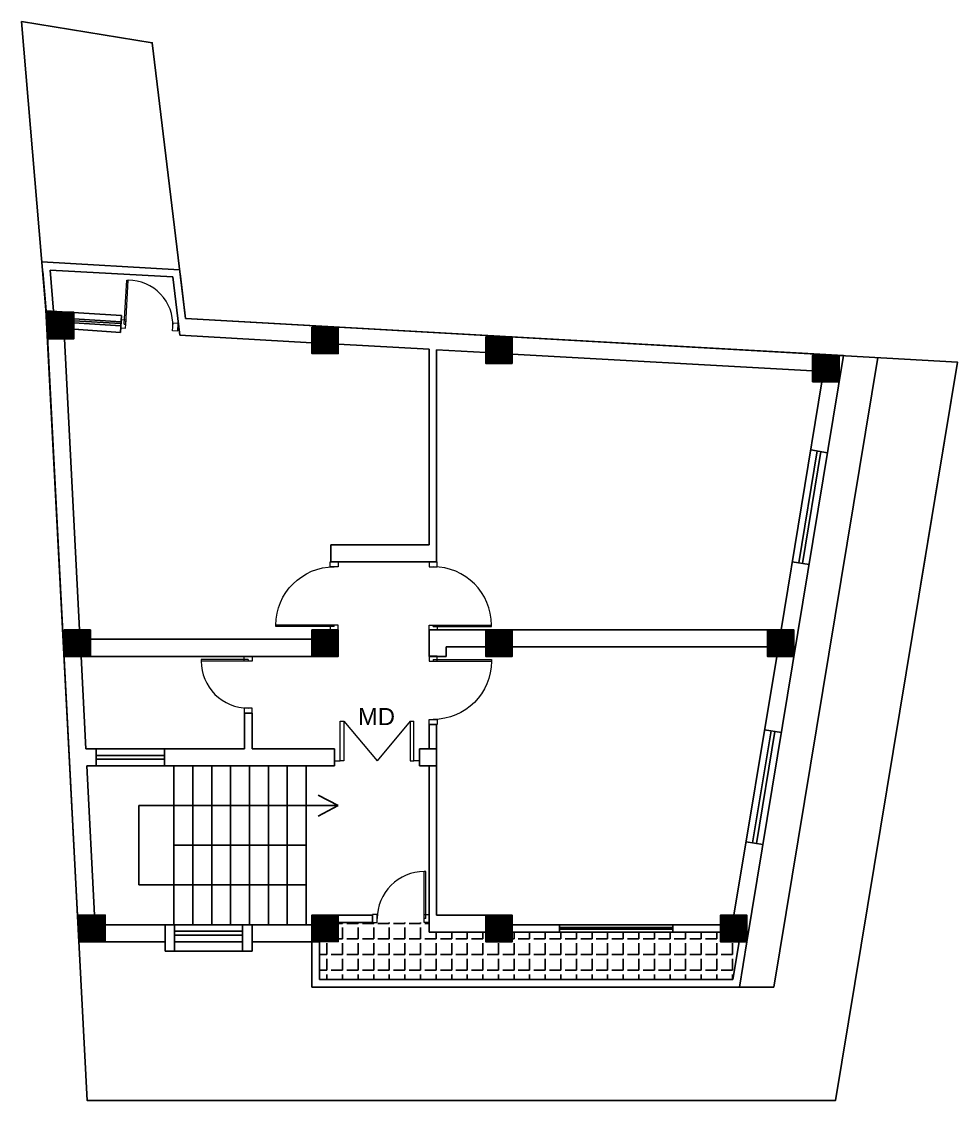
# Model space of a CAD drawing. Header units: inches. Extents: x -14619 to 1971361, y -855114 to -978.
# Drawn here: x 15704 to 16199, y -8348 to -7777 of the extents above; entities that cross this region are included whole.
import ezdxf
from ezdxf.enums import TextEntityAlignment as Align

# ---------------------------------------------------------------- set-up
doc = ezdxf.new("R2010")
doc.units = ezdxf.units.IN
doc.header["$LTSCALE"] = 0.5
doc.header["$MEASUREMENT"] = 0
for name, color, linetype, lineweight in [('ELEVATION', 85, 'Continuous', 9), ('Toilet', 7, 'Continuous', 25), ('window', 6, 'Continuous', 13)]:
    doc.layers.add(name, color=color, linetype=linetype, lineweight=lineweight)
doc.styles.get("Standard").update_dxf_attribs({"font": 'arial.ttf'})
pattern_1 = [(135, (-2722.03012, -37910.45571), (-0.08838834765, -0.08838834765), [])]
pattern_2 = [(90, (-2722.03, -39835.6876), (-8.25, 3e-15), [6, -2.25]), (180, (-2722.03, -39835.6876), (-3e-15, -8.25), [6, -2.25])]

# ---------------------------------------------------------------- blocks, each defined once
blk = doc.blocks.new('door')
at = {"layer": 'window', "ltscale": 0.002}
for p, q in [((-100562.66, -53980.34), (-100562.65, -53949.5)), ((-100561.8, -53949.5), (-100562.65, -53949.5)), ((-100561.81, -53980.35), (-100561.8, -53949.5)), ((-100561.81, -53980.35), (-100562.66, -53980.35))]:
    blk.add_line(p, q, dxfattribs=at)
for points in [[(-100596.09, -53982.49), (-100593.52, -53982.49), (-100593.52, -53978.2), (-100596.09, -53978.2)], [(-100560.09, -53982.49), (-100562.66, -53982.49), (-100562.66, -53978.2), (-100560.09, -53978.2)]]:
    blk.add_lwpolyline(points, close=True, dxfattribs=at)
blk.add_arc((-100562.66, -53980.36), 30.86, 89.9793, 179.9793, dxfattribs=at)

msp = doc.modelspace()

# ---------------------------------------------------------------- hatches: boundary and pattern name
h = msp.add_hatch()
h.set_pattern_fill('ANSI31', color=256, angle=450)
h.set_pattern_definition(pattern_1)
h.paths.add_polyline_path([(15857.25, -8250.3), (15857.25, -8264.3), (15871.25, -8264.3), (15871.25, -8250.3)])
h.paths.add_polyline_path([(15733.96, -8250.3), (15733.96, -8264.3), (15747.96, -8264.3), (15747.96, -8250.3)])
h.paths.add_polyline_path([(15726.12, -8099.37), (15726.12, -8113.37), (15740.12, -8113.37), (15740.12, -8099.37)])
h.paths.add_polyline_path([(15717.38, -7931.3), (15717.38, -7945.3), (15731.38, -7945.3), (15731.38, -7931.3), (15731.34, -7931.3)])
h.paths.add_polyline_path([(15857.25, -7939.19), (15857.25, -7953.19), (15871.25, -7953.19), (15871.25, -7939.19)])
h.paths.add_polyline_path([(15949.21, -7944.37), (15949.21, -7958.37), (15963.21, -7958.37), (15963.21, -7944.37)])
h.paths.add_polyline_path([(15857.25, -8099.37), (15857.25, -8113.37), (15871.25, -8113.37), (15871.25, -8099.37)])
h.paths.add_polyline_path([(15949.25, -8099.37), (15949.25, -8113.37), (15963.25, -8113.37), (15963.25, -8099.37)])
h.paths.add_polyline_path([(15949.25, -8250.37), (15949.25, -8264.37), (15963.25, -8264.37), (15963.25, -8250.37)])
h.paths.add_polyline_path([(16073.38, -8250.37), (16073.38, -8264.37), (16087.38, -8264.37), (16087.38, -8250.37)])
h.paths.add_polyline_path([(16098.29, -8099.37), (16098.29, -8113.37), (16112.29, -8113.37), (16112.29, -8099.37)])
h = msp.add_hatch()
h.set_pattern_fill('ANSI31', color=256, angle=450)
h.set_pattern_definition(pattern_1)
h.paths.add_polyline_path([(15857.25, -8250.3), (15857.25, -8264.3), (15871.25, -8264.3), (15871.25, -8250.3)])
h.paths.add_polyline_path([(15733.96, -8250.3), (15733.96, -8264.3), (15747.96, -8264.3), (15747.96, -8250.3)])
h.paths.add_polyline_path([(15726.12, -8099.37), (15726.12, -8113.37), (15740.12, -8113.37), (15740.12, -8099.37)])
h.paths.add_polyline_path([(15717.38, -7931.3), (15717.38, -7945.3), (15731.38, -7945.3), (15731.38, -7931.3), (15731.34, -7931.3)])
h.paths.add_polyline_path([(15857.25, -7939.19), (15857.25, -7953.19), (15871.25, -7953.19), (15871.25, -7939.19)])
h.paths.add_polyline_path([(15949.21, -7944.37), (15949.21, -7958.37), (15963.21, -7958.37), (15963.21, -7944.37)])
h.paths.add_polyline_path([(15857.25, -8099.37), (15857.25, -8113.37), (15871.25, -8113.37), (15871.25, -8099.37)])
h.paths.add_polyline_path([(15949.25, -8099.37), (15949.25, -8113.37), (15963.25, -8113.37), (15963.25, -8099.37)])
h.paths.add_polyline_path([(15949.25, -8250.37), (15949.25, -8264.37), (15963.25, -8264.37), (15963.25, -8250.37)])
h.paths.add_polyline_path([(16073.38, -8250.37), (16073.38, -8264.37), (16087.38, -8264.37), (16087.38, -8250.37)])
h.paths.add_polyline_path([(16098.29, -8099.37), (16098.29, -8113.37), (16112.29, -8113.37), (16112.29, -8099.37)])
h = msp.add_hatch()
h.set_pattern_fill('ANSI31', color=256, angle=450)
h.set_pattern_definition(pattern_1)
h.paths.add_polyline_path([(16122.19, -7968.12), (16136.19, -7968.12), (16136.19, -7954.12), (16122.19, -7954.12)])
h = msp.add_hatch()
h.set_pattern_fill('ANSI31', color=256, angle=450)
h.set_pattern_definition(pattern_1)
h.paths.add_polyline_path([(16122.19, -7968.12), (16136.19, -7968.12), (16136.19, -7954.12), (16122.19, -7954.12)])
at = {"layer": 'Toilet'}
h = msp.add_hatch(dxfattribs=at)
h.set_pattern_fill('ANGLE', color=256, scale=30, angle=450, style=0)
h.set_pattern_definition(pattern_2)
h.paths.add_polyline_path([(15861.25, -8284.37), (16080.03, -8284.37), (16083.33, -8264.37), (16073.38, -8264.37), (16073.38, -8259.37), (15963.25, -8259.37), (15963.25, -8264.37), (15949.25, -8264.37), (15949.25, -8259.37), (15919.25, -8259.37), (15919.25, -8254.3), (15889.25, -8254.3), (15889.25, -8254.3), (15871.25, -8254.3), (15871.25, -8264.3), (15861.25, -8264.3)])
h = msp.add_hatch(dxfattribs=at)
h.set_pattern_fill('ANGLE', color=256, scale=30, angle=450, style=0)
h.set_pattern_definition(pattern_2)
h.paths.add_polyline_path([(15861.25, -8284.37), (16080.03, -8284.37), (16083.33, -8264.37), (16073.38, -8264.37), (16073.38, -8259.37), (15963.25, -8259.37), (15963.25, -8264.37), (15949.25, -8264.37), (15949.25, -8259.37), (15919.25, -8259.37), (15919.25, -8254.3), (15889.25, -8254.3), (15889.25, -8254.3), (15871.25, -8254.3), (15871.25, -8264.3), (15861.25, -8264.3)])

# ---------------------------------------------------------------- linework, layer by layer
for p, q in [((15714.45, -7904.69), (15787.31, -7908.8)), ((15714.45, -7904.69), (15787.31, -7908.8)), ((15714.87, -7909.77), (15716.61, -7930.47)), ((15714.87, -7909.77), (15716.61, -7930.47)), ((15718.82, -7908.94), (15720.64, -7930.72)), ((15718.82, -7908.94), (15783.74, -7912.6)), ((15718.82, -7908.94), (15720.64, -7930.72)), ((15718.82, -7908.94), (15783.74, -7912.6)), ((15787.54, -7910.75), (15790.43, -7934.63)), ((15787.54, -7910.75), (15790.43, -7934.63)), ((15783.74, -7912.6), (15787.47, -7943.48)), ((15783.74, -7912.6), (15787.47, -7943.48)), ((15786.36, -7936.99), (15786.69, -7937)), ((15786.36, -7936.99), (15786.69, -7937)), ((15919.25, -8108.37), (15919.25, -8113.37)), ((15919.25, -8108.37), (15919.25, -8113.37)), ((15928.25, -8108.37), (15928.25, -8113.37)), ((15928.25, -8108.37), (15928.25, -8113.37)), ((15928.25, -8113.37), (15919.25, -8113.37)), ((15928.25, -8113.37), (15919.25, -8113.37)), ((15923.25, -8149.37), (15919.25, -8149.37)), ((15923.25, -8149.37), (15919.25, -8149.37)), ((15914.25, -8162.37), (15923.25, -8162.37)), ((15914.25, -8162.37), (15923.25, -8162.37)), ((15914.25, -8171.37), (15923.25, -8171.37)), ((15914.25, -8171.37), (15923.25, -8171.37)), ((15871.13, -8192.37), (15860.57, -8186.85)), ((15871.13, -8192.37), (15860.57, -8186.85)), ((15765.77, -8234.37), (15765.77, -8192.37)), ((15765.77, -8192.37), (15871.13, -8192.37)), ((15765.77, -8234.37), (15765.77, -8192.37)), ((15765.77, -8192.37), (15871.13, -8192.37)), ((15871.13, -8192.37), (15860.57, -8197.88)), ((15871.13, -8192.37), (15860.57, -8197.88)), ((15854.25, -8234.37), (15765.77, -8234.37)), ((15854.25, -8234.37), (15765.77, -8234.37)), ((15871.25, -8250.3), (15889.25, -8250.3)), ((15871.25, -8250.3), (15889.25, -8250.3)), ((15871.25, -8254.3), (15889.25, -8254.3)), ((15871.25, -8254.3), (15889.25, -8254.3)), ((15857.25, -8264.3), (15857.25, -8288.37)), ((15857.25, -8264.3), (15857.25, -8288.37)), ((15861.25, -8264.3), (15861.25, -8284.37)), ((15861.25, -8264.3), (15861.25, -8284.37)), ((16087.38, -8264.37), (16083.42, -8288.37)), ((16087.38, -8264.37), (16083.42, -8288.37)), ((15825.61, -8269.37), (15779.61, -8269.37)), ((15825.61, -8269.37), (15779.61, -8269.37)), ((15857.25, -8288.37), (16101.66, -8288.37)), ((15857.25, -8288.37), (16101.66, -8288.37)), ((15861.25, -8284.37), (16080.03, -8284.37)), ((15861.25, -8284.37), (16080.03, -8284.37))]:
    msp.add_line(p, q)
at = {"layer": 'ELEVATION', "color": 146, "ltscale": 0.25, "true_color": 0x105689}
for p, q in [((15872.25, -8168.65), (15872.25, -8147.65)), ((15872.25, -8147.65), (15874.25, -8147.65)), ((15872.25, -8168.65), (15872.25, -8147.65)), ((15872.25, -8147.65), (15874.25, -8147.65)), ((15874.25, -8147.65), (15874.25, -8168.65)), ((15874.25, -8147.65), (15891.75, -8168.65)), ((15874.25, -8147.65), (15874.25, -8168.65)), ((15874.25, -8147.65), (15891.75, -8168.65)), ((15909.25, -8147.65), (15891.75, -8168.65)), ((15909.25, -8147.65), (15891.75, -8168.65)), ((15909.25, -8147.65), (15909.25, -8168.65)), ((15909.25, -8147.65), (15911.25, -8147.65)), ((15909.25, -8147.65), (15909.25, -8168.65)), ((15909.25, -8147.65), (15911.25, -8147.65)), ((15911.25, -8168.65), (15911.25, -8147.65)), ((15911.25, -8168.65), (15911.25, -8147.65)), ((15869.25, -8168.65), (15872.25, -8168.65)), ((15869.25, -8168.65), (15872.25, -8168.65)), ((15874.25, -8168.65), (15872.25, -8168.65)), ((15874.25, -8168.65), (15872.25, -8168.65)), ((15909.25, -8168.65), (15911.25, -8168.65)), ((15909.25, -8168.65), (15911.25, -8168.65)), ((15914.25, -8168.65), (15911.25, -8168.65)), ((15914.25, -8168.65), (15911.25, -8168.65))]:
    msp.add_line(p, q, dxfattribs=at)
at = {"layer": 'Toilet'}
for p, q in [((15756.54, -7932.94), (15716.61, -7930.47)), ((15733.97, -8264.37), (15716.61, -7930.47)), ((15756.54, -7932.94), (15716.61, -7930.47)), ((15733.97, -8264.37), (15716.61, -7930.47)), ((15756.35, -7936.44), (15731.38, -7934.81)), ((15756.35, -7936.44), (15731.38, -7934.81)), ((15756.54, -7932.94), (15756.04, -7941.93)), ((15756.54, -7932.94), (15756.04, -7941.93)), ((16138.53, -7954.25), (15790.43, -7934.63)), ((16138.53, -7954.25), (15790.43, -7934.63)), ((15756.23, -7937.21), (15731.38, -7935.81)), ((15756.23, -7937.21), (15731.38, -7935.81)), ((15756.23, -7938.44), (15731.38, -7936.81)), ((15756.23, -7938.44), (15731.38, -7936.81)), ((15756.04, -7941.93), (15731.38, -7940.32)), ((15733.96, -7940.46), (15731.38, -7940.32)), ((15733.96, -7940.46), (15731.38, -7940.32)), ((15756.04, -7941.93), (15731.38, -7940.32)), ((15733.96, -7940.46), (15731.38, -7940.32)), ((15733.96, -7940.46), (15731.38, -7940.32)), ((15726.39, -7945.3), (15734.4, -8099.37)), ((15726.39, -7945.3), (15734.4, -8099.37)), ((15857.25, -7947.41), (15787.47, -7943.48)), ((15857.25, -7947.41), (15787.47, -7943.48)), ((15871.25, -7953.19), (15871.25, -7947.78)), ((15871.25, -7953.19), (15871.25, -7947.78)), ((15919.25, -7950.91), (15871.25, -7948.2)), ((15919.25, -7950.91), (15871.25, -7948.2)), ((15919.25, -8054.37), (15919.25, -7950.91)), ((15919.25, -8054.37), (15919.25, -7950.91)), ((15949.25, -7952.6), (15923.25, -7951.13)), ((15923.25, -8063.37), (15923.25, -7951.13)), ((15949.25, -7952.6), (15923.25, -7951.13)), ((15923.25, -8063.37), (15923.25, -7951.13)), ((15949.21, -7958.37), (15949.21, -7957.61)), ((15949.21, -7958.37), (15949.21, -7957.61)), ((16122.19, -7962.34), (15963.25, -7953.39)), ((16122.19, -7962.34), (15963.25, -7953.39)), ((16138.53, -7954.25), (16087.38, -8264.37)), ((16138.53, -7954.25), (16087.38, -8264.37)), ((16156.61, -7955.27), (16101.66, -8288.37)), ((16156.61, -7955.27), (16101.66, -8288.37)), ((16198.78, -7957.65), (16179.25, -8076.05)), ((16198.78, -7957.65), (16179.25, -8076.05)), ((16127.12, -7968.12), (16105.48, -8099.37)), ((16127.12, -7968.12), (16105.48, -8099.37)), ((16124.64, -8004.71), (16114.87, -8063.91)), ((16124.64, -8004.71), (16114.87, -8063.91)), ((16126.61, -8005.04), (16116.84, -8064.24)), ((16126.61, -8005.04), (16116.84, -8064.24)), ((16121.18, -8004.14), (16130.06, -8005.61)), ((16121.18, -8004.14), (16130.06, -8005.61)), ((15867.25, -8054.37), (15919.25, -8054.37)), ((15867.25, -8063.37), (15867.25, -8054.37)), ((15867.25, -8054.37), (15919.25, -8054.37)), ((15867.25, -8063.37), (15867.25, -8054.37)), ((15867.25, -8063.37), (15923.25, -8063.37)), ((15867.25, -8063.37), (15923.25, -8063.37)), ((16111.42, -8063.34), (16120.3, -8064.81)), ((16111.42, -8063.34), (16120.3, -8064.81)), ((15871.25, -8113.37), (15871.25, -8099.37)), ((15871.25, -8113.37), (15871.25, -8099.37)), ((15919.25, -8099.37), (16098.23, -8099.37)), ((15919.25, -8108.37), (15919.25, -8099.37)), ((15919.25, -8099.37), (16098.23, -8099.37)), ((15919.25, -8108.37), (15919.25, -8099.37)), ((15740.12, -8104.37), (15857.25, -8104.37)), ((15740.12, -8104.37), (15857.25, -8104.37)), ((15928.25, -8108.37), (15949.25, -8108.37)), ((15928.25, -8108.37), (15949.25, -8108.37)), ((15963.25, -8108.37), (16098.29, -8108.37)), ((15963.25, -8108.37), (16098.29, -8108.37)), ((15735.13, -8113.37), (15737.68, -8162.37)), ((15735.13, -8113.37), (15737.68, -8162.37)), ((15740.12, -8113.37), (15857.25, -8113.37)), ((15740.12, -8113.37), (15857.25, -8113.37)), ((16103.17, -8113.37), (16080.57, -8250.37)), ((16103.17, -8113.37), (16080.57, -8250.37)), ((15821.68, -8162.37), (15821.68, -8143.37)), ((15825.68, -8143.37), (15821.68, -8143.37)), ((15825.68, -8143.37), (15821.68, -8143.37)), ((15821.68, -8162.37), (15821.68, -8143.37)), ((15825.68, -8143.37), (15821.68, -8143.37)), ((15825.68, -8143.37), (15821.68, -8143.37)), ((15825.68, -8162.37), (15825.68, -8143.37)), ((15825.68, -8162.37), (15825.68, -8143.37)), ((15919.25, -8162.37), (15919.25, -8149.37)), ((15919.25, -8162.37), (15919.25, -8149.37)), ((15923.25, -8250.37), (15923.25, -8149.37)), ((15923.25, -8250.37), (15923.25, -8149.37)), ((16096.75, -8152.27), (16105.63, -8153.73)), ((16096.75, -8152.27), (16105.63, -8153.73)), ((16100.2, -8152.84), (16090.44, -8212.04)), ((16100.2, -8152.84), (16090.44, -8212.04)), ((16102.18, -8153.16), (16092.41, -8212.36)), ((16102.18, -8153.16), (16092.41, -8212.36)), ((15737.68, -8162.37), (15821.68, -8162.37)), ((15737.68, -8162.37), (15821.68, -8162.37)), ((15743.2, -8171.37), (15743.2, -8162.37)), ((15743.2, -8171.37), (15743.2, -8162.37)), ((15779.2, -8171.37), (15779.2, -8162.37)), ((15779.2, -8171.37), (15779.2, -8162.37)), ((15825.68, -8162.37), (15869.25, -8162.37)), ((15825.68, -8162.37), (15869.25, -8162.37)), ((15869.25, -8171.37), (15869.25, -8162.37)), ((15869.25, -8162.37), (15869.25, -8171.37)), ((15869.25, -8171.37), (15869.25, -8162.37)), ((15869.25, -8162.37), (15869.25, -8171.37)), ((15914.25, -8162.37), (15914.25, -8171.37)), ((15914.25, -8162.37), (15914.25, -8171.37)), ((15914.25, -8162.37), (15914.25, -8171.37)), ((15914.25, -8162.37), (15914.25, -8171.37)), ((15779.2, -8165.87), (15743.2, -8165.87)), ((15779.2, -8165.87), (15743.2, -8165.87)), ((15779.2, -8167.87), (15743.2, -8167.87)), ((15779.2, -8167.87), (15743.2, -8167.87)), ((15738.15, -8171.37), (15742.25, -8250.3)), ((15738.15, -8171.37), (15869.25, -8171.37)), ((15738.15, -8171.37), (15742.25, -8250.3)), ((15738.15, -8171.37), (15869.25, -8171.37)), ((15784.25, -8171.37), (15784.25, -8213.37)), ((15784.25, -8171.37), (15784.25, -8213.37)), ((15784.25, -8171.37), (15784.25, -8213.37)), ((15784.25, -8171.37), (15784.25, -8213.37)), ((15794.25, -8171.37), (15794.25, -8213.37)), ((15794.25, -8171.37), (15794.25, -8213.37)), ((15794.25, -8171.37), (15794.25, -8213.37)), ((15794.25, -8171.37), (15794.25, -8213.37)), ((15804.25, -8171.37), (15804.25, -8213.37)), ((15804.25, -8171.37), (15804.25, -8213.37)), ((15804.25, -8171.37), (15804.25, -8213.37)), ((15804.25, -8171.37), (15804.25, -8213.37)), ((15814.25, -8171.37), (15814.25, -8213.37)), ((15814.25, -8171.37), (15814.25, -8213.37)), ((15814.25, -8171.37), (15814.25, -8213.37)), ((15814.25, -8171.37), (15814.25, -8213.37)), ((15824.25, -8171.37), (15824.25, -8213.37)), ((15824.25, -8171.37), (15824.25, -8213.37)), ((15824.25, -8171.37), (15824.25, -8213.37)), ((15824.25, -8171.37), (15824.25, -8213.37)), ((15834.25, -8171.37), (15834.25, -8213.37)), ((15834.25, -8171.37), (15834.25, -8213.37)), ((15834.25, -8171.37), (15834.25, -8213.37)), ((15834.25, -8171.37), (15834.25, -8213.37)), ((15844.25, -8171.37), (15844.25, -8213.37)), ((15844.25, -8171.37), (15844.25, -8213.37)), ((15844.25, -8171.37), (15844.25, -8213.37)), ((15844.25, -8171.37), (15844.25, -8213.37)), ((15854.25, -8171.37), (15854.25, -8213.37)), ((15854.25, -8171.37), (15854.25, -8213.37)), ((15854.25, -8171.37), (15854.25, -8213.37)), ((15854.25, -8171.37), (15854.25, -8213.37)), ((15919.25, -8259.37), (15919.25, -8171.37)), ((15919.25, -8259.37), (15919.25, -8171.37)), ((15784.25, -8255.37), (15784.25, -8213.37)), ((15784.25, -8213.37), (15854.25, -8213.37)), ((15784.25, -8255.37), (15784.25, -8213.37)), ((15784.25, -8255.37), (15784.25, -8213.37)), ((15784.25, -8213.37), (15854.25, -8213.37)), ((15784.25, -8255.37), (15784.25, -8213.37)), ((15794.25, -8255.37), (15794.25, -8213.37)), ((15794.25, -8255.37), (15794.25, -8213.37)), ((15794.25, -8255.37), (15794.25, -8213.37)), ((15794.25, -8255.37), (15794.25, -8213.37)), ((15804.25, -8255.37), (15804.25, -8213.37)), ((15804.25, -8255.37), (15804.25, -8213.37)), ((15804.25, -8255.37), (15804.25, -8213.37)), ((15804.25, -8255.37), (15804.25, -8213.37)), ((15814.25, -8255.37), (15814.25, -8213.37)), ((15814.25, -8255.37), (15814.25, -8213.37)), ((15814.25, -8255.37), (15814.25, -8213.37)), ((15814.25, -8255.37), (15814.25, -8213.37)), ((15824.25, -8255.37), (15824.25, -8213.37)), ((15824.25, -8255.37), (15824.25, -8213.37)), ((15824.25, -8255.37), (15824.25, -8213.37)), ((15824.25, -8255.37), (15824.25, -8213.37)), ((15834.25, -8255.37), (15834.25, -8213.37)), ((15834.25, -8255.37), (15834.25, -8213.37)), ((15834.25, -8255.37), (15834.25, -8213.37)), ((15834.25, -8255.37), (15834.25, -8213.37)), ((15844.25, -8255.37), (15844.25, -8213.37)), ((15844.25, -8255.37), (15844.25, -8213.37)), ((15844.25, -8255.37), (15844.25, -8213.37)), ((15844.25, -8255.37), (15844.25, -8213.37)), ((15854.25, -8255.37), (15854.25, -8213.37)), ((15854.25, -8255.37), (15854.25, -8213.37)), ((15854.25, -8255.37), (15854.25, -8213.37)), ((15854.25, -8255.37), (15854.25, -8213.37)), ((16086.98, -8211.47), (16095.86, -8212.93)), ((16086.98, -8211.47), (16095.86, -8212.93)), ((15889.25, -8254.3), (15889.25, -8250.3)), ((15889.25, -8254.3), (15889.25, -8250.3)), ((15889.25, -8254.3), (15889.25, -8250.3)), ((15889.25, -8254.3), (15889.25, -8250.3)), ((15923.25, -8250.37), (15949.25, -8250.37)), ((15923.25, -8250.37), (15949.25, -8250.37)), ((15949.25, -8250.3), (15949.25, -8264.37)), ((15949.25, -8250.3), (15949.25, -8264.37)), ((15747.96, -8255.37), (15857.25, -8255.37)), ((15747.96, -8255.37), (15857.25, -8255.37)), ((15747.96, -8255.37), (15857.25, -8255.37)), ((15747.96, -8255.37), (15857.25, -8255.37)), ((15779.61, -8255.37), (15779.61, -8269.37)), ((15779.61, -8255.37), (15779.61, -8269.37)), ((15784.61, -8255.37), (15784.61, -8264.37)), ((15784.61, -8255.37), (15784.61, -8269.37)), ((15784.61, -8255.37), (15784.61, -8264.37)), ((15784.61, -8255.37), (15784.61, -8269.37)), ((15820.61, -8258.87), (15784.61, -8258.87)), ((15820.61, -8258.87), (15784.61, -8258.87)), ((15820.61, -8258.87), (15784.61, -8258.87)), ((15820.61, -8258.87), (15784.61, -8258.87)), ((15820.61, -8255.37), (15820.61, -8264.37)), ((15820.61, -8255.37), (15820.61, -8269.37)), ((15820.61, -8255.37), (15820.61, -8264.37)), ((15820.61, -8255.37), (15820.61, -8269.37)), ((15825.61, -8255.37), (15825.61, -8269.37)), ((15825.61, -8255.37), (15825.61, -8269.37)), ((16073.38, -8259.37), (15919.25, -8259.37)), ((16073.38, -8259.37), (15919.25, -8259.37)), ((15963.25, -8255.37), (16073.38, -8255.37)), ((15963.25, -8255.37), (16073.38, -8255.37)), ((15988.31, -8255.37), (15988.31, -8259.37)), ((15988.31, -8255.37), (15988.31, -8259.37)), ((16048.31, -8256.79), (15988.31, -8256.79)), ((16048.31, -8256.79), (15988.31, -8256.79)), ((16048.31, -8257.79), (15988.31, -8257.79)), ((16048.31, -8257.79), (15988.31, -8257.79)), ((16048.31, -8255.37), (16048.31, -8259.37)), ((16048.31, -8255.37), (16048.31, -8259.37)), ((15733.97, -8264.37), (15779.61, -8264.37)), ((15733.97, -8264.37), (15779.61, -8264.37)), ((15820.61, -8260.87), (15784.61, -8260.87)), ((15820.61, -8260.87), (15784.61, -8260.87)), ((15820.61, -8260.87), (15784.61, -8260.87)), ((15820.61, -8260.87), (15784.61, -8260.87)), ((15784.61, -8264.37), (15820.61, -8264.37)), ((15784.61, -8264.37), (15820.61, -8264.37)), ((15825.61, -8264.37), (15861.25, -8264.37)), ((15825.61, -8264.37), (15861.25, -8264.37)), ((16083.33, -8264.37), (16080.03, -8284.37)), ((16083.33, -8264.37), (16080.03, -8284.37))]:
    msp.add_line(p, q, dxfattribs=at)
for points in [[(15790.43, -7934.63), (15772.77, -7788.7), (15703.68, -7777.48), (15716.58, -7929.93), (15738.34, -8348.37), (16134.34, -8348.37), (16198.78, -7957.65)], [(15790.43, -7934.63), (15772.77, -7788.7), (15703.68, -7777.48), (15716.58, -7929.93), (15738.34, -8348.37), (16134.34, -8348.37), (16198.78, -7957.65)], [(15717.38, -7945.3), (15717.38, -7931.3), (15731.38, -7931.3), (15731.38, -7945.3)], [(15717.38, -7945.3), (15717.38, -7931.3), (15731.38, -7931.3), (15731.38, -7945.3)], [(15857.25, -7953.19), (15857.25, -7939.19), (15871.25, -7939.19), (15871.25, -7953.19)], [(15857.25, -7953.19), (15857.25, -7939.19), (15871.25, -7939.19), (15871.25, -7953.19)], [(15949.21, -7958.37), (15949.21, -7944.37), (15963.21, -7944.37), (15963.21, -7958.37)], [(15949.21, -7958.37), (15949.21, -7944.37), (15963.21, -7944.37), (15963.21, -7958.37)], [(16122.19, -7968.12), (16122.19, -7954.12), (16136.19, -7954.12), (16136.19, -7968.12)], [(16122.19, -7968.12), (16122.19, -7954.12), (16136.19, -7954.12), (16136.19, -7968.12)], [(15726.12, -8113.37), (15726.12, -8099.37), (15740.12, -8099.37), (15740.12, -8113.37)], [(15726.12, -8113.37), (15726.12, -8099.37), (15740.12, -8099.37), (15740.12, -8113.37)], [(15857.25, -8113.37), (15857.25, -8099.37), (15871.25, -8099.37), (15871.25, -8113.37)], [(15857.25, -8113.37), (15857.25, -8099.37), (15871.25, -8099.37), (15871.25, -8113.37)], [(15949.25, -8113.37), (15949.25, -8099.37), (15963.25, -8099.37), (15963.25, -8113.37)], [(15949.25, -8113.37), (15949.25, -8099.37), (15963.25, -8099.37), (15963.25, -8113.37)], [(16098.29, -8113.37), (16098.29, -8099.37), (16112.29, -8099.37), (16112.29, -8113.37)], [(16098.29, -8113.37), (16098.29, -8099.37), (16112.29, -8099.37), (16112.29, -8113.37)], [(15733.96, -8264.3), (15733.96, -8250.3), (15747.96, -8250.3), (15747.96, -8264.3)], [(15733.96, -8264.3), (15733.96, -8250.3), (15747.96, -8250.3), (15747.96, -8264.3)], [(15857.25, -8264.3), (15857.25, -8250.3), (15871.25, -8250.3), (15871.25, -8264.3)], [(15857.25, -8264.3), (15857.25, -8250.3), (15871.25, -8250.3), (15871.25, -8264.3)], [(15949.25, -8264.37), (15949.25, -8250.37), (15963.25, -8250.37), (15963.25, -8264.37)], [(15949.25, -8264.37), (15949.25, -8250.37), (15963.25, -8250.37), (15963.25, -8264.37)], [(16073.38, -8264.37), (16073.38, -8250.37), (16087.38, -8250.37), (16087.38, -8264.37)], [(16073.38, -8264.37), (16073.38, -8250.37), (16087.38, -8250.37), (16087.38, -8264.37)]]:
    msp.add_lwpolyline(points, close=True, dxfattribs=at)
for points in [[(15756.54, -7932.94), (15716.61, -7930.47), (15733.97, -8264.37)], [(15756.54, -7932.94), (15716.61, -7930.47), (15733.97, -8264.37)], [(16138.53, -7954.25), (15790.43, -7934.63)], [(16138.53, -7954.25), (15790.43, -7934.63)]]:
    msp.add_lwpolyline(points, dxfattribs=at)
at = {"layer": 'window', "ltscale": 0.002}
for p, q in [((15758, -7937.53), (15759.3, -7914.32)), ((15758, -7937.53), (15759.3, -7914.32)), ((15758.86, -7937.58), (15760.15, -7914.37)), ((15758.86, -7937.58), (15760.15, -7914.37)), ((15759.3, -7914.32), (15760.15, -7914.37)), ((15759.3, -7914.32), (15760.15, -7914.37)), ((15758, -7937.53), (15758.86, -7937.58)), ((15758, -7937.53), (15758.86, -7937.58)), ((15823.54, -8115.08), (15798.69, -8115.07)), ((15798.69, -8115.07), (15798.69, -8115.93)), ((15823.54, -8115.08), (15798.69, -8115.07)), ((15798.69, -8115.07), (15798.69, -8115.93)), ((15823.53, -8115.94), (15798.69, -8115.93)), ((15823.53, -8115.94), (15798.69, -8115.93)), ((15823.54, -8115.08), (15823.54, -8115.94)), ((15823.54, -8115.08), (15823.54, -8115.94)), ((15916.68, -8252.15), (15916.69, -8227.31)), ((15916.68, -8252.15), (15916.69, -8227.31)), ((15917.55, -8227.31), (15916.69, -8227.31)), ((15917.55, -8227.31), (15916.69, -8227.31)), ((15917.53, -8252.15), (15917.55, -8227.31)), ((15917.53, -8252.15), (15917.55, -8227.31)), ((15917.53, -8252.15), (15916.68, -8252.15)), ((15917.53, -8252.15), (15916.68, -8252.15))]:
    msp.add_line(p, q, dxfattribs=at)
for points in [[(15756.17, -7939.58), (15758.74, -7939.72), (15758.98, -7935.44), (15756.41, -7935.3)], [(15756.17, -7939.58), (15758.74, -7939.72), (15758.98, -7935.44), (15756.41, -7935.3)], [(15786.12, -7941.27), (15783.55, -7941.12), (15783.8, -7936.84), (15786.36, -7936.99)], [(15786.12, -7941.27), (15783.55, -7941.12), (15783.8, -7936.84), (15786.36, -7936.99)], [(15825.68, -8113.37), (15825.68, -8115.94), (15821.39, -8115.94), (15821.39, -8113.37)], [(15825.68, -8113.37), (15825.68, -8115.94), (15821.39, -8115.94), (15821.39, -8113.37)], [(15825.68, -8143.37), (15825.68, -8140.79), (15821.39, -8140.79), (15821.39, -8143.37)], [(15825.68, -8143.37), (15825.68, -8140.79), (15821.39, -8140.79), (15821.39, -8143.37)], [(15889.25, -8254.3), (15891.82, -8254.3), (15891.82, -8250.01), (15889.25, -8250.01)], [(15889.25, -8254.3), (15891.82, -8254.3), (15891.82, -8250.01), (15889.25, -8250.01)], [(15919.25, -8254.3), (15916.68, -8254.3), (15916.68, -8250.01), (15919.25, -8250.01)], [(15919.25, -8254.3), (15916.68, -8254.3), (15916.68, -8250.01), (15919.25, -8250.01)]]:
    msp.add_lwpolyline(points, close=True, dxfattribs=at)
for centre, radius, start, end in [((15760.2, -7937.87), 23.5, 357.296, 90.1063), ((15760.2, -7937.87), 23.5, 357.296, 90.1063), ((15823.51, -8115.98), 24.82, 179.8865, 270.0622), ((15823.51, -8115.98), 24.82, 179.8865, 270.0622), ((15916.64, -8252.13), 24.82, 89.8865, 180.0622), ((15916.64, -8252.13), 24.82, 89.8865, 180.0622)]:
    msp.add_arc(centre, radius, start, end, dxfattribs=at)

# ---------------------------------------------------------------- block references
at = {"xscale": -1}
for p, rotation in [((-38111.24, -108659.46), 90), ((-38111.24, -108659.46), 90), ((69901.74, 92446.73), 270), ((69901.74, 92446.73), 270)]:
    msp.add_blockref('door', p, dxfattribs=dict(at, rotation=rotation))
at = {"rotation": 270}
msp.add_blockref('door', (69901.74, -108659.46), dxfattribs=at)
msp.add_blockref('door', (69901.74, -108659.46), dxfattribs=at)

# ---------------------------------------------------------------- texts
msp.add_text('MD', height=9.03).set_placement((15891.43, -8145.23), align=Align.MIDDLE_CENTER)
msp.add_text('MD', height=9.03).set_placement((15891.43, -8145.23), align=Align.MIDDLE_CENTER)

doc.saveas('drawing.dxf')
